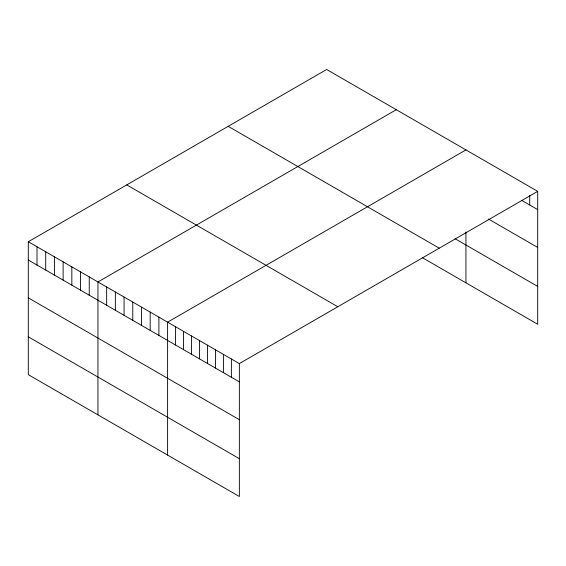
<?xml version="1.0" encoding="UTF-8"?>
<svg xmlns="http://www.w3.org/2000/svg" width="566" height="566" viewBox="0 0 566 566"><rect width="100%" height="100%" fill="white"/><g stroke="black" fill="none" stroke-linecap="round" stroke-linejoin="round"><path stroke-width="0.85" d="M28.3 241.739L239.354 363.591L239.354 496.509L28.3 374.657L28.3 241.739L326.646 69.491L537.7 191.343L537.7 324.261L422.413 257.7M396.292 109.705L97.946 281.953L97.946 414.871M465.938 149.912L167.6 322.16L167.6 455.078M239.354 363.591L537.7 191.343M521.753 200.414L537.7 209.618M488.408 218.992L537.7 247.448M455.057 238.718L537.7 286.431M228.19 126.331L439.244 248.184M126.756 184.898L337.81 306.751M28.3 260.013L239.354 381.866M28.3 297.843L239.354 419.696M28.3 336.827L239.354 458.679M529.726 195.44L529.726 205.012M465.938 232.003L465.938 282.83M231.381 358.986L231.381 377.26M223.407 354.387L223.407 372.661M215.434 349.781L215.434 368.056M207.46 345.175L207.46 363.45M199.487 340.576L199.487 358.851M191.513 335.971L191.513 354.245M183.54 331.365L183.54 349.639M175.566 326.766L175.566 345.041M158.89 317.137L158.89 335.412M150.181 312.107L150.181 330.381M141.479 307.083L141.479 325.358M132.769 302.053L132.769 320.328M124.067 297.03L124.067 315.304M115.358 292.006L115.358 310.281M106.656 286.976L106.656 305.251M89.244 276.923L89.244 295.197M80.535 271.899L80.535 290.174M71.832 266.869L71.832 285.144M63.123 261.846L63.123 280.12M54.421 256.815L54.421 275.09M45.712 251.792L45.712 270.067M37.009 246.769L37.009 265.044"/></g></svg>
